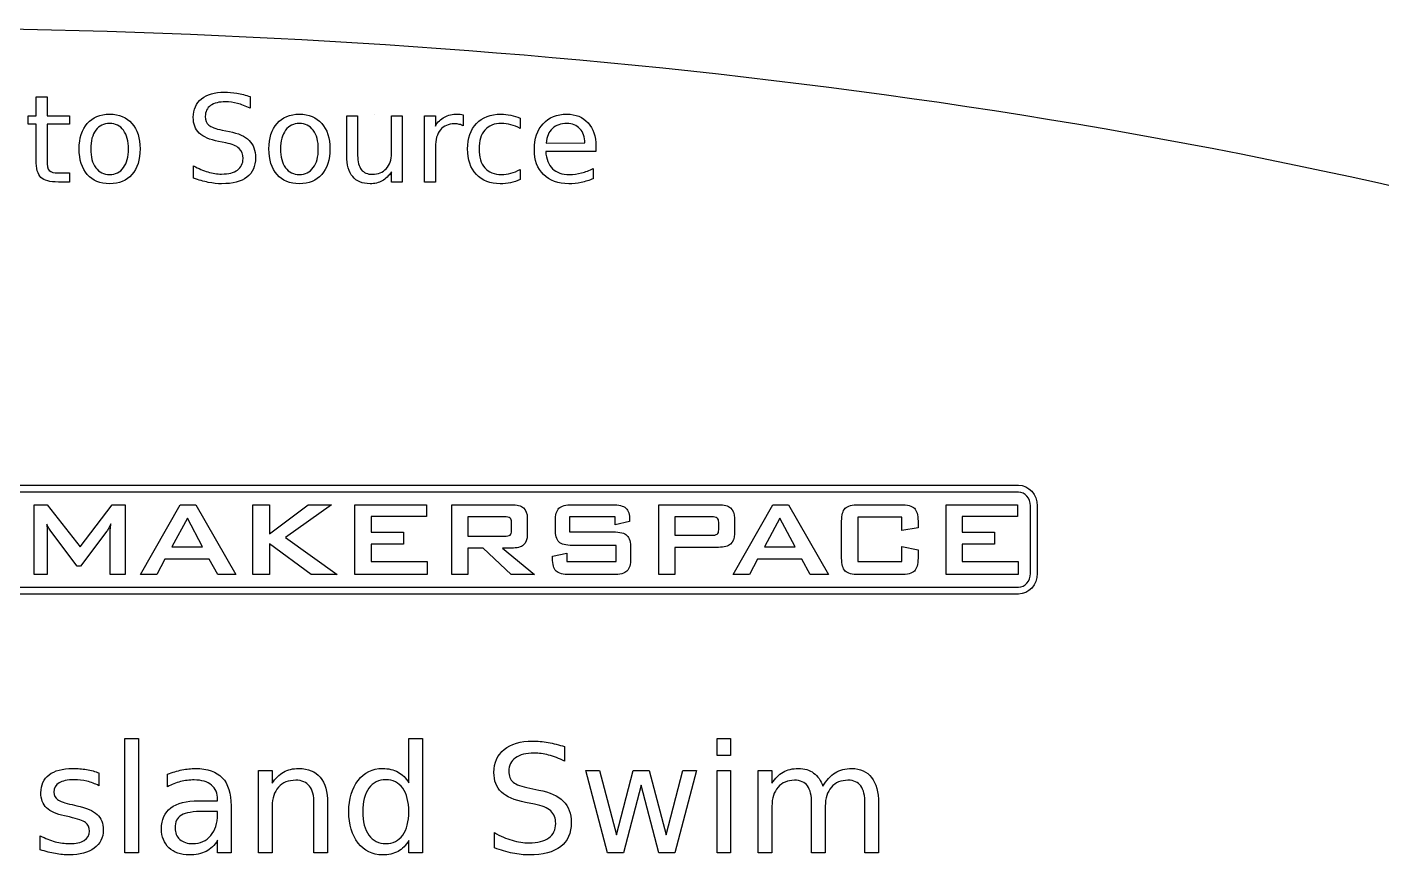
# Model space of a CAD drawing. Extents: x 5 to 370, y 6 to 136.
# Drawn here: x 101.95 to 144.78, y 44.39 to 70.57 of the extents above; entities that cross this region are included whole.
import ezdxf

# ---------------------------------------------------------------- set-up
doc = ezdxf.new("R2010")
doc.units = 0
doc.layers.get('0').update_dxf_attribs({"linetype": 'CONTINUOUS'})

msp = doc.modelspace()

# ---------------------------------------------------------------- linework, layer by layer
at = {"color": 3}
for p, q in [((102.23482, 67.76914), (102.23482, 68.364683)), ((102.23482, 68.364683), (102.58129, 68.364683)), ((102.58129, 68.364683), (102.58129, 67.76914)), ((109.00303, 68.375922), (109.00303, 68.37592)), ((109.00303, 68.37592), (109.00303, 68.006983)), ((101.982, 67.501334), (101.982, 67.76914)), ((101.982, 67.76914), (102.23482, 67.76914)), ((102.58129, 67.76914), (103.29107, 67.76914)), ((103.29107, 67.76914), (103.29107, 67.501334)), ((104.55894, 67.819705), (104.55894, 67.819705)), ((110.55931, 67.819705), (110.55931, 67.819705)), ((112.05566, 66.499399), (112.05566, 67.76914)), ((112.05566, 67.76914), (112.40025, 67.76914)), ((112.40025, 67.76914), (112.40025, 66.512508)), ((112.92275, 67.819705), (112.92275, 67.819705)), ((113.46773, 66.579928), (113.46773, 67.76914)), ((113.46773, 67.76914), (113.81232, 67.76914)), ((113.81232, 67.76914), (113.81232, 65.671632)), ((114.51274, 65.671635), (114.51274, 67.769143)), ((114.51274, 67.769143), (114.8592, 67.769143)), ((114.8592, 67.769143), (114.8592, 67.443281)), ((115.73934, 67.801), (115.74128, 67.447023)), ((117.53352, 67.688616), (117.53352, 67.688611)), ((117.53352, 67.688611), (117.53352, 67.366494)), ((102.23483, 67.501334), (101.982, 67.501334)), ((102.23483, 66.362684), (102.23483, 67.501334)), ((103.29107, 67.501334), (102.58129, 67.501334)), ((102.58129, 67.501334), (102.58129, 66.362686)), ((104.55894, 67.527552), (104.55894, 67.527552)), ((108.11721, 67.317797), (108.34569, 67.270977)), ((110.55931, 67.527552), (110.55931, 67.527552)), ((108.23519, 66.911406), (108.00484, 66.956356)), ((118.35755, 66.905791), (119.58609, 66.907664)), ((112.05566, 66.499395), (112.05566, 66.499399)), ((114.8592, 66.776573), (114.8592, 65.671635)), ((119.93068, 66.637984), (118.34631, 66.637984)), ((119.93068, 66.806534), (119.93068, 66.637984)), ((119.93068, 66.806533), (119.93068, 66.806534)), ((107.21453, 65.795234), (107.21453, 66.184773)), ((113.46773, 65.671632), (113.46773, 65.99375)), ((117.53352, 66.070534), (117.53352, 65.752163)), ((119.85015, 66.104241), (119.85015, 65.778378)), ((102.93712, 65.960038), (103.29108, 65.960038)), ((103.29108, 65.67163), (102.93712, 65.67163)), ((103.29108, 65.960038), (103.29108, 65.67163)), ((113.81232, 65.671632), (113.46773, 65.671632)), ((114.8592, 65.671635), (114.51274, 65.671635)), ((100.955149, 56.08167), (133.292402, 56.08167)), ((133.292395, 55.864583), (101.148371, 55.864583)), ((102.167958, 53.254416), (102.167958, 55.464099)), ((102.167958, 55.464099), (102.583916, 55.464099)), ((102.583916, 55.464099), (103.624905, 54.128442)), ((103.624905, 54.128442), (104.64306, 55.464099)), ((104.64306, 55.464099), (105.054747, 55.464099)), ((105.054747, 55.464099), (105.054747, 53.254416)), ((105.539797, 53.254416), (106.789834, 55.464099)), ((106.789834, 55.464099), (107.284994, 55.464099)), ((107.284994, 55.464099), (108.552163, 53.254416)), ((109.089307, 53.254416), (109.089307, 55.464099)), ((109.089307, 55.464099), (109.60801, 55.464099)), ((109.60801, 55.464099), (109.60801, 54.542269)), ((109.60801, 54.542269), (110.833072, 55.464099)), ((111.577252, 55.464099), (110.113867, 54.423113)), ((110.833072, 55.464099), (111.577252, 55.464099)), ((112.314878, 53.254416), (112.314878, 55.464099)), ((112.314878, 55.464099), (114.577358, 55.464099)), ((114.577358, 55.464099), (114.577358, 55.088098)), ((115.372784, 53.254416), (115.372784, 55.464099)), ((115.372784, 55.464099), (117.262824, 55.464099)), ((119.198411, 55.464099), (120.452008, 55.464099)), ((121.921689, 53.254427), (121.921689, 55.464107)), ((121.921689, 55.464107), (123.811722, 55.464107)), ((124.273238, 53.254427), (125.523279, 55.464107)), ((125.523279, 55.464107), (126.018439, 55.464107)), ((126.018439, 55.464107), (127.2856, 53.254427)), ((128.250128, 55.464107), (129.568659, 55.464107)), ((131.002659, 53.254427), (131.002659, 55.464107)), ((131.002659, 55.464107), (133.265143, 55.464107)), ((133.265143, 55.464107), (133.265143, 55.08811)), ((133.669692, 53.291916), (133.669692, 55.426606)), ((133.886777, 55.426609), (133.886777, 53.291916)), ((107.019585, 55.035298), (106.528703, 54.136292)), ((107.496199, 54.136292), (107.019585, 55.035298)), ((114.577358, 55.088098), (112.829301, 55.088098)), ((112.829301, 55.088098), (112.829301, 54.594362)), ((117.035223, 55.081675), (115.878649, 55.081675)), ((115.878649, 55.081675), (115.878649, 54.466636)), ((117.035223, 55.081675), (117.035223, 55.081675)), ((117.267109, 54.642158), (117.267109, 54.908296)), ((117.762272, 55.036002), (117.762272, 54.516582)), ((118.650443, 54.697101), (118.650443, 54.941116)), ((120.546192, 55.077391), (119.099943, 55.077391)), ((119.099943, 55.077391), (119.099943, 54.602915)), ((120.546192, 54.826247), (120.546192, 55.077391)), ((120.999976, 54.933259), (120.546192, 54.826247)), ((120.999976, 54.978932), (120.999976, 54.933259)), ((123.584121, 55.081683), (122.42755, 55.081683)), ((122.42755, 55.081683), (122.42755, 54.495901)), ((123.584121, 55.081683), (123.584121, 55.081683)), ((123.816007, 54.671417), (123.816007, 54.908305)), ((124.311173, 55.036014), (124.311173, 54.542277)), ((125.753029, 55.035307), (125.262144, 54.136304)), ((126.22964, 54.136304), (125.753029, 55.035307)), ((127.702163, 53.776698), (127.702163, 54.941125)), ((129.602197, 55.068834), (128.216593, 55.068834)), ((128.216593, 55.068834), (128.216593, 53.670392)), ((129.602197, 54.650737), (129.602197, 55.068834)), ((130.116623, 54.941125), (130.116623, 54.732066)), ((133.265143, 55.08811), (131.517078, 55.08811)), ((131.517078, 55.08811), (131.517078, 54.59437)), ((102.583995, 54.619328), (102.583995, 53.254416)), ((103.535013, 53.51984), (102.703086, 54.627885)), ((104.467557, 54.623612), (103.637755, 53.51984)), ((104.578137, 53.254416), (104.578137, 54.619328)), ((110.113867, 54.423113), (111.757054, 53.254416)), ((112.829301, 54.594362), (113.849591, 54.594362)), ((113.849591, 54.594362), (113.849591, 54.218341)), ((115.878649, 54.466636), (117.035223, 54.466636)), ((119.099943, 54.602915), (120.476984, 54.602915)), ((122.42755, 54.495901), (123.584121, 54.495901)), ((130.116623, 54.732066), (129.602197, 54.650737)), ((131.517078, 54.59437), (132.537372, 54.59437)), ((132.537372, 54.59437), (132.537372, 54.21835)), ((106.528703, 54.136292), (107.496199, 54.136292)), ((110.931544, 53.254416), (109.60801, 54.226195)), ((109.60801, 54.226195), (109.60801, 53.254416)), ((113.849591, 54.218341), (112.829301, 54.218341)), ((112.829301, 54.218341), (112.829301, 53.670377)), ((116.365967, 54.088486), (115.878649, 54.088486)), ((115.878649, 54.088486), (115.878649, 53.254416)), ((117.256401, 53.254416), (116.365967, 54.088486)), ((117.262824, 54.088486), (116.974567, 54.088486)), ((116.974567, 54.088486), (117.994154, 53.254416)), ((120.575442, 54.174105), (119.198411, 54.174105)), ((120.575442, 53.670377), (120.575442, 54.174105)), ((121.029226, 54.079932), (121.029226, 53.776687)), ((123.811722, 54.115614), (122.42755, 54.115614)), ((122.42755, 54.115614), (122.42755, 53.254427)), ((125.262144, 54.136304), (126.22964, 54.136304)), ((129.602197, 53.670392), (129.602197, 54.144861)), ((129.602197, 54.144861), (130.116623, 54.038548)), ((130.116623, 54.038548), (130.116623, 53.776698)), ((132.537372, 54.21835), (131.517078, 54.21835)), ((131.517078, 54.21835), (131.517078, 53.670392)), ((106.308943, 53.736736), (106.052096, 53.254416)), ((107.709525, 53.736736), (106.308943, 53.736736)), ((107.974948, 53.254416), (107.709525, 53.736736)), ((112.829301, 53.670377), (114.598053, 53.670377)), ((114.598053, 53.670377), (114.598053, 53.254416)), ((118.56054, 53.837337), (119.014321, 53.931527)), ((118.56054, 53.776687), (118.56054, 53.837337)), ((119.014321, 53.931527), (119.014321, 53.670377)), ((119.014321, 53.670377), (120.575442, 53.670377)), ((125.042384, 53.736747), (124.785526, 53.254427)), ((126.442966, 53.736747), (125.042384, 53.736747)), ((126.708386, 53.254427), (126.442966, 53.736747)), ((128.216593, 53.670392), (129.602197, 53.670392)), ((131.517078, 53.670392), (133.28583, 53.670392)), ((133.28583, 53.670392), (133.28583, 53.254427)), ((102.583995, 53.254416), (102.167958, 53.254416)), ((103.637755, 53.51984), (103.535013, 53.51984)), ((105.054747, 53.254416), (104.578137, 53.254416)), ((106.052096, 53.254416), (105.539797, 53.254416)), ((108.552163, 53.254416), (107.974948, 53.254416)), ((109.60801, 53.254416), (109.089307, 53.254416)), ((111.757054, 53.254416), (110.931544, 53.254416)), ((114.598053, 53.254416), (112.314878, 53.254416)), ((115.878649, 53.254416), (115.372784, 53.254416)), ((117.994154, 53.254416), (117.256401, 53.254416)), ((120.476984, 53.254416), (119.11279, 53.254416)), ((122.42755, 53.254427), (121.921689, 53.254427)), ((124.785526, 53.254427), (124.273238, 53.254427)), ((127.2856, 53.254427), (126.708386, 53.254427)), ((129.568659, 53.254427), (128.250128, 53.254427)), ((133.28583, 53.254427), (131.002659, 53.254427)), ((101.148371, 52.853937), (133.292395, 52.853937)), ((133.292402, 52.636859), (100.955156, 52.636859)), ((105.04124, 48.070922), (105.46907, 48.070922)), ((105.04124, 44.452903), (105.04124, 48.070922)), ((105.46907, 48.070922), (105.46907, 44.452903)), ((114.01885, 46.661849), (114.01885, 48.070922)), ((114.01885, 48.070922), (114.44669, 48.070922)), ((114.44669, 48.070922), (114.44669, 44.452903)), ((123.76378, 48.070922), (124.19161, 48.070922)), ((123.76378, 47.52915), (123.76378, 48.070922)), ((124.19161, 48.070922), (124.19161, 47.52915)), ((118.94363, 47.810499), (118.94363, 47.352434)), ((118.94363, 47.810478), (118.94363, 47.810499)), ((124.19161, 47.52915), (123.76378, 47.52915)), ((104.21811, 46.980402), (104.21811, 46.575816)), ((104.21811, 46.980384), (104.21811, 46.980402)), ((106.38985, 46.543258), (106.38985, 46.938543)), ((109.26613, 44.452903), (109.26613, 47.057133)), ((109.26613, 47.057133), (109.69629, 47.057133)), ((109.69629, 47.057133), (109.69629, 46.652548)), ((119.61794, 47.057133), (120.04577, 47.057133)), ((120.29922, 44.452903), (119.61794, 47.057133)), ((120.04577, 47.057133), (120.58057, 45.024903)), ((120.58057, 45.024903), (121.11304, 47.057133)), ((121.11304, 47.057133), (121.61761, 47.057133)), ((121.61761, 47.057133), (122.15241, 45.024903)), ((122.15241, 45.024903), (122.68488, 47.057133)), ((123.11272, 47.057133), (122.43143, 44.452903)), ((122.68488, 47.057133), (123.11272, 47.057133)), ((123.76378, 47.057133), (124.19161, 47.057133)), ((123.76378, 44.452903), (123.76378, 47.057133)), ((124.19161, 47.057133), (124.19161, 44.452903)), ((125.06822, 44.452903), (125.06822, 47.057133)), ((125.06822, 47.057133), (125.49838, 47.057133)), ((125.49838, 47.057133), (125.49838, 46.652548)), ((114.01885, 46.661849), (114.01885, 46.661849)), ((117.84381, 46.496759), (118.12748, 46.438629)), ((121.36649, 46.587442), (120.80379, 44.452903)), ((121.92686, 44.452903), (121.36649, 46.587442)), ((127.11207, 46.557214), (127.11207, 46.557214)), ((103.37174, 45.975907), (103.51823, 45.943307)), ((107.37109, 46.096823), (107.97099, 46.096823)), ((107.97099, 46.096823), (107.97099, 46.138673)), ((108.39883, 45.938713), (108.39883, 44.452903)), ((108.39883, 45.938704), (108.39883, 45.938713)), ((109.69629, 45.924763), (109.69629, 44.452903)), ((111.01933, 44.452903), (111.01933, 46.010793)), ((111.44717, 46.024743), (111.44717, 44.452903)), ((111.44717, 46.024743), (111.44717, 46.024743)), ((117.9903, 45.992173), (117.7043, 46.047973)), ((125.49838, 45.924763), (125.49838, 44.452903)), ((126.75399, 44.452903), (126.75399, 46.010793)), ((127.18415, 45.924763), (127.18415, 44.452903)), ((128.43976, 44.452903), (128.43976, 46.010793)), ((128.86992, 46.024743), (128.86992, 44.452903)), ((103.28571, 45.585237), (103.13689, 45.620137)), ((107.97099, 45.761963), (107.54548, 45.761993)), ((107.97099, 45.666663), (107.97099, 45.761963)), ((112.56094, 45.752693), (112.56094, 45.752693)), ((102.36725, 44.548237), (102.36725, 44.990017)), ((116.72306, 44.606363), (116.72306, 45.090003)), ((107.97099, 44.452903), (107.97099, 44.848193)), ((114.01885, 44.452903), (114.01885, 44.843543)), ((105.46907, 44.452903), (105.04124, 44.452903)), ((108.39883, 44.452903), (107.97099, 44.452903)), ((109.69629, 44.452903), (109.26613, 44.452903)), ((111.44717, 44.452903), (111.01933, 44.452903)), ((114.44669, 44.452903), (114.01885, 44.452903)), ((120.80379, 44.452903), (120.29922, 44.452903)), ((122.43143, 44.452903), (121.92686, 44.452903)), ((124.19161, 44.452903), (123.76378, 44.452903)), ((125.49838, 44.452903), (125.06822, 44.452903)), ((127.18415, 44.452903), (126.75399, 44.452903)), ((128.86992, 44.452903), (128.43976, 44.452903))]:
    msp.add_line(p, q, dxfattribs=at)
at = {"color": 7}
msp.add_open_spline([(96.55993, 70.574043), (115.322117, 70.515817), (134.191759, 68.687434), (152.335312, 63.754081)], degree=3, dxfattribs=at)
at = {"color": 3}
for points in [[(107.20329, 67.720448), (107.20329, 67.967655), (107.290063, 68.162424), (107.46361, 68.304754)], [(107.46361, 68.304754), (107.638403, 68.447085), (107.878743, 68.51825), (108.18463, 68.51825)], [(108.2277, 68.21111), (108.021693, 68.21111), (107.862507, 68.171158), (107.75014, 68.091253)], [(108.18463, 68.51825), (108.315723, 68.51825), (108.449313, 68.50639), (108.5854, 68.48267)], [(108.59664, 68.16055), (108.469293, 68.194257), (108.346313, 68.21111), (108.2277, 68.21111)], [(108.5854, 68.48267), (108.721493, 68.45895), (108.860703, 68.423368), (109.00303, 68.375922)], [(109.00303, 68.006983), (108.85945, 68.075651), (108.723987, 68.12684), (108.59664, 68.16055)], [(103.85103, 67.527552), (104.022077, 67.722321), (104.258047, 67.819705), (104.55894, 67.819705)], [(104.55894, 67.819705), (104.85858, 67.819705), (105.093923, 67.722321), (105.26497, 67.527552)], [(107.39244, 67.220417), (107.26634, 67.340275), (107.20329, 67.506952), (107.20329, 67.720448)], [(107.75014, 68.091253), (107.639027, 68.011348), (107.58347, 67.897733), (107.58347, 67.750408)], [(107.58347, 67.750408), (107.58347, 67.626805), (107.6203, 67.533166), (107.69396, 67.469491)], [(109.8514, 67.527552), (110.022447, 67.722321), (110.258417, 67.819705), (110.55931, 67.819705)], [(110.55931, 67.819705), (110.85895, 67.819705), (111.094293, 67.722321), (111.26534, 67.527552)], [(114.8592, 67.443281), (114.931613, 67.57063), (115.025877, 67.664893), (115.14199, 67.72607)], [(115.14199, 67.72607), (115.258103, 67.788497), (115.399187, 67.81971), (115.56524, 67.81971)], [(115.56524, 67.81971), (115.588973, 67.81971), (115.615173, 67.817844), (115.64384, 67.81411)], [(115.64384, 67.81411), (115.672573, 67.811644), (115.704407, 67.807274), (115.73934, 67.801)], [(116.15516, 67.525681), (116.343687, 67.721698), (116.601507, 67.819706), (116.92862, 67.819706)], [(116.92862, 67.819706), (117.03474, 67.819706), (117.138367, 67.80847), (117.2395, 67.785996)], [(117.2395, 67.785996), (117.340627, 67.76477), (117.438633, 67.73231), (117.53352, 67.688616)], [(118.26391, 67.516315), (118.449937, 67.718575), (118.700263, 67.819704), (119.01489, 67.819704)], [(119.01489, 67.819704), (119.297057, 67.819704), (119.519917, 67.728563), (119.68347, 67.546279)], [(103.59633, 66.718514), (103.59633, 67.063104), (103.68123, 67.332784), (103.85103, 67.527552)], [(104.12071, 67.31031), (104.013337, 67.166731), (103.95965, 66.969466), (103.95965, 66.718514)], [(104.55894, 67.527552), (104.37416, 67.527552), (104.228083, 67.455138), (104.12071, 67.31031)], [(104.99529, 67.308438), (104.887917, 67.454514), (104.742467, 67.527552), (104.55894, 67.527552)], [(105.15635, 66.718514), (105.15635, 66.966969), (105.102663, 67.16361), (104.99529, 67.308438)], [(105.26497, 67.527552), (105.436017, 67.332784), (105.52154, 67.063104), (105.52154, 66.718514)], [(107.69396, 67.469491), (107.768873, 67.407065), (107.909957, 67.3565), (108.11721, 67.317797)], [(108.34569, 67.270977), (108.62785, 67.217291), (108.835727, 67.122403), (108.96932, 66.986315)], [(109.5967, 66.718514), (109.5967, 67.063104), (109.6816, 67.332784), (109.8514, 67.527552)], [(110.12108, 67.31031), (110.013707, 67.166731), (109.96002, 66.969466), (109.96002, 66.718514)], [(110.55931, 67.527552), (110.37453, 67.527552), (110.228453, 67.455138), (110.12108, 67.31031)], [(110.99567, 67.308438), (110.888297, 67.454514), (110.742843, 67.527552), (110.55931, 67.527552)], [(111.15672, 66.718514), (111.15672, 66.966969), (111.103037, 67.16361), (110.99567, 67.308438)], [(111.26534, 67.527552), (111.436387, 67.332784), (111.52191, 67.063104), (111.52191, 66.718514)], [(115.01464, 67.32155), (114.911013, 67.19545), (114.8592, 67.013791), (114.8592, 66.776573)], [(115.46411, 67.512573), (115.269343, 67.512573), (115.11952, 67.448899), (115.01464, 67.32155)], [(115.61393, 67.495713), (115.568997, 67.506953), (115.519057, 67.512573), (115.46411, 67.512573)], [(115.74128, 67.447023), (115.702547, 67.469497), (115.660097, 67.485727), (115.61393, 67.495713)], [(115.87424, 66.718515), (115.87424, 67.060609), (115.96788, 67.329664), (116.15516, 67.525681)], [(116.42297, 67.314055), (116.299363, 67.172973), (116.23756, 66.974459), (116.23756, 66.718513)], [(116.9436, 67.527551), (116.720113, 67.527551), (116.54657, 67.456386), (116.42297, 67.314055)], [(117.2395, 67.486351), (117.142113, 67.513818), (117.04348, 67.527551), (116.9436, 67.527551)], [(117.53352, 67.366494), (117.43614, 67.420181), (117.338133, 67.460133), (117.2395, 67.486351)], [(117.98674, 66.699785), (117.98674, 67.043127), (118.07913, 67.315304), (118.26391, 67.516315)], [(118.55606, 67.364621), (118.441193, 67.256001), (118.375023, 67.103057), (118.35755, 66.905791)], [(119.01863, 67.527552), (118.826363, 67.527552), (118.672173, 67.473242), (118.55606, 67.364621)], [(119.4269, 67.359003), (119.32452, 67.471369), (119.18843, 67.527552), (119.01863, 67.527552)], [(119.58609, 66.907664), (119.583423, 67.09619), (119.53036, 67.246637), (119.4269, 67.359003)], [(119.68347, 67.546279), (119.848277, 67.365245), (119.93068, 67.118663), (119.93068, 66.806533)], [(108.00484, 66.956356), (107.72268, 67.012536), (107.518547, 67.100557), (107.39244, 67.220417)], [(108.64908, 66.737238), (108.565427, 66.814646), (108.427463, 66.872702), (108.23519, 66.911406)], [(108.96932, 66.986315), (109.10416, 66.851476), (109.17158, 66.670441), (109.17158, 66.443211)], [(103.85103, 65.909475), (103.68123, 66.105492), (103.59633, 66.375172), (103.59633, 66.718514)], [(103.95965, 66.718514), (103.95965, 66.467562), (104.01271, 66.269672), (104.11883, 66.124844)], [(104.99529, 66.126717), (105.102663, 66.271545), (105.15635, 66.46881), (105.15635, 66.718514)], [(105.52154, 66.718514), (105.52154, 66.375172), (105.436017, 66.105492), (105.26497, 65.909475)], [(108.60038, 66.051803), (108.717747, 66.136702), (108.77643, 66.257808), (108.77643, 66.415121)], [(108.77643, 66.415121), (108.77643, 66.552458), (108.73398, 66.65983), (108.64908, 66.737238)], [(109.17158, 66.443211), (109.17158, 66.172283), (109.08044, 65.966902), (108.89816, 65.827068)], [(109.8514, 65.909475), (109.6816, 66.105492), (109.5967, 66.375172), (109.5967, 66.718514)], [(109.96002, 66.718514), (109.96002, 66.467562), (110.013083, 66.269672), (110.11921, 66.124844)], [(110.99567, 66.126717), (111.103037, 66.271545), (111.15672, 66.46881), (111.15672, 66.718514)], [(111.52191, 66.718514), (111.52191, 66.375172), (111.436387, 66.105492), (111.26534, 65.909475)], [(112.24293, 65.842051), (112.118083, 65.991873), (112.05566, 66.210988), (112.05566, 66.499395)], [(112.40025, 66.512508), (112.40025, 66.313994), (112.438953, 66.164797), (112.51636, 66.064915)], [(113.3048, 66.094879), (113.41342, 66.213489), (113.46773, 66.375172), (113.46773, 66.579928)], [(116.15329, 65.915094), (115.967257, 66.113608), (115.87424, 66.381415), (115.87424, 66.718515)], [(116.23756, 66.718513), (116.23756, 66.462567), (116.299363, 66.263429), (116.42297, 66.121097)], [(118.27889, 65.909474), (118.084123, 66.104243), (117.98674, 66.36768), (117.98674, 66.699785)], [(118.34631, 66.637984), (118.36131, 66.400766), (118.432473, 66.219731), (118.5598, 66.094879)], [(102.38653, 65.819579), (102.285397, 65.919461), (102.23483, 66.100496), (102.23483, 66.362684)], [(102.58129, 66.362686), (102.58129, 66.19164), (102.60439, 66.08177), (102.65059, 66.033078)], [(102.65059, 66.033078), (102.698057, 65.984385), (102.793567, 65.960038), (102.93712, 65.960038)], [(104.11883, 66.124844), (104.226203, 65.981265), (104.372907, 65.909475), (104.55894, 65.909475)], [(104.55894, 65.909475), (104.742467, 65.909475), (104.887917, 65.981889), (104.99529, 66.126717)], [(107.21453, 66.184773), (107.368097, 66.098625), (107.518543, 66.033702), (107.66587, 65.990004)], [(107.66587, 65.990004), (107.813197, 65.946304), (107.958023, 65.924454), (108.10035, 65.924454)], [(108.10035, 65.924454), (108.316343, 65.924454), (108.48302, 65.966904), (108.60038, 66.051803)], [(110.11921, 66.124844), (110.226577, 65.981265), (110.373277, 65.909475), (110.55931, 65.909475)], [(110.55931, 65.909475), (110.742843, 65.909475), (110.888297, 65.981889), (110.99567, 66.126717)], [(112.51636, 66.064915), (112.593767, 65.966283), (112.70988, 65.916966), (112.8647, 65.916966)], [(112.8647, 65.916966), (113.050727, 65.916966), (113.197427, 65.976271), (113.3048, 66.094879)], [(113.46773, 65.99375), (113.384077, 65.866401), (113.286693, 65.771514), (113.17558, 65.709088)], [(116.42297, 66.121097), (116.54657, 65.980015), (116.720113, 65.909474), (116.9436, 65.909474)], [(117.2395, 65.948804), (117.338133, 65.976271), (117.43614, 66.016848), (117.53352, 66.070534)], [(118.5598, 66.094879), (118.6884, 65.971277), (118.86694, 65.909475), (119.09542, 65.909475)], [(119.47934, 65.958165), (119.604193, 65.990625), (119.727797, 66.039317), (119.85015, 66.104241)], [(102.93712, 65.67163), (102.671187, 65.67163), (102.487657, 65.720947), (102.38653, 65.819579)], [(104.55894, 65.617322), (104.258047, 65.617322), (104.022077, 65.714707), (103.85103, 65.909475)], [(105.26497, 65.909475), (105.093923, 65.714707), (104.85858, 65.617322), (104.55894, 65.617322)], [(107.67711, 65.662267), (107.528537, 65.692234), (107.374343, 65.736556), (107.21453, 65.795234)], [(108.10035, 65.617317), (107.96801, 65.617317), (107.82693, 65.632301), (107.67711, 65.662267)], [(108.89816, 65.827068), (108.71712, 65.687234), (108.451183, 65.617317), (108.10035, 65.617317)], [(110.55931, 65.617322), (110.258417, 65.617322), (110.022447, 65.714707), (109.8514, 65.909475)], [(111.26534, 65.909475), (111.094293, 65.714707), (110.85895, 65.617322), (110.55931, 65.617322)], [(112.79166, 65.617318), (112.550693, 65.617318), (112.367783, 65.692229), (112.24293, 65.842051)], [(113.17558, 65.709088), (113.065707, 65.647908), (112.937733, 65.617318), (112.79166, 65.617318)], [(116.90614, 65.617323), (116.590267, 65.617323), (116.339317, 65.71658), (116.15329, 65.915094)], [(117.23388, 65.651033), (117.1315, 65.62856), (117.022253, 65.617323), (116.90614, 65.617323)], [(116.9436, 65.909474), (117.04348, 65.909474), (117.142113, 65.922584), (117.2395, 65.948804)], [(117.53352, 65.752163), (117.437387, 65.707217), (117.337507, 65.673507), (117.23388, 65.651033)], [(119.07482, 65.617321), (118.740213, 65.617321), (118.474903, 65.714706), (118.27889, 65.909474)], [(119.46997, 65.658521), (119.34013, 65.631055), (119.208413, 65.617321), (119.07482, 65.617321)], [(119.09542, 65.909475), (119.22776, 65.909475), (119.355733, 65.925705), (119.47934, 65.958165)], [(119.85015, 65.778378), (119.726543, 65.725938), (119.599817, 65.685986), (119.46997, 65.658521)], [(133.669692, 55.426606), (133.669692, 55.667493), (133.49991, 55.864583), (133.292395, 55.864583)], [(133.292402, 56.08167), (133.619305, 56.08167), (133.886777, 55.78689), (133.886777, 55.426609)], [(117.262824, 55.464099), (117.438338, 55.464099), (117.565346, 55.430564), (117.64454, 55.362789)], [(117.64454, 55.362789), (117.723021, 55.295003), (117.762272, 55.185841), (117.762272, 55.036002)], [(118.650443, 54.941116), (118.650443, 55.142318), (118.688263, 55.279306), (118.763176, 55.353506)], [(118.763176, 55.353506), (118.838804, 55.426996), (118.98365, 55.464099), (119.198411, 55.464099)], [(120.452008, 55.464099), (120.659639, 55.464099), (120.803046, 55.428425), (120.881538, 55.357789)], [(120.881538, 55.357789), (120.960733, 55.286447), (120.999976, 55.160154), (120.999976, 54.978932)], [(123.811722, 55.464107), (123.987243, 55.464107), (124.114243, 55.430576), (124.193442, 55.362798)], [(124.193442, 55.362798), (124.271926, 55.295012), (124.311173, 55.185849), (124.311173, 55.036014)], [(127.702163, 54.941125), (127.702163, 55.142327), (127.739982, 55.279319), (127.814896, 55.353518)], [(127.814896, 55.353518), (127.890531, 55.427004), (128.03537, 55.464107), (128.250128, 55.464107)], [(129.568659, 55.464107), (129.781999, 55.464107), (129.926834, 55.427004), (130.002466, 55.353518)], [(130.002466, 55.353518), (130.078804, 55.279319), (130.116623, 55.142327), (130.116623, 54.941125)], [(102.624599, 54.746331), (102.603211, 54.782717), (102.585362, 54.819107), (102.571091, 54.85335)], [(102.571091, 54.85335), (102.575368, 54.807687), (102.57892, 54.765594), (102.581095, 54.728491)], [(104.596697, 54.855496), (104.568857, 54.798414), (104.544613, 54.751321), (104.523915, 54.714931)], [(104.583139, 54.719934), (104.586764, 54.760594), (104.591694, 54.805553), (104.596697, 54.855496)], [(117.217874, 55.043142), (117.185032, 55.068835), (117.124408, 55.081675), (117.035223, 55.081675)], [(117.267109, 54.908296), (117.267109, 54.972502), (117.250688, 55.017458), (117.217874, 55.043142)], [(123.76678, 55.04315), (123.733974, 55.068844), (123.673306, 55.081683), (123.584121, 55.081683)], [(123.816007, 54.908305), (123.816007, 54.972511), (123.799585, 55.017464), (123.76678, 55.04315)], [(102.581095, 54.728491), (102.582908, 54.690681), (102.583995, 54.654294), (102.583995, 54.619328)], [(102.703086, 54.627885), (102.672419, 54.669988), (102.646011, 54.709228), (102.624599, 54.746331)], [(104.523915, 54.714931), (104.503252, 54.677831), (104.483964, 54.647151), (104.467557, 54.623612)], [(104.578137, 54.619328), (104.578137, 54.645714), (104.579587, 54.679264), (104.583139, 54.719934)], [(117.035223, 54.466636), (117.124408, 54.466636), (117.185054, 54.479483), (117.217874, 54.505176)], [(117.217874, 54.505176), (117.250717, 54.530837), (117.267109, 54.576519), (117.267109, 54.642158)], [(117.762272, 54.516582), (117.762272, 54.367463), (117.723021, 54.259014), (117.64454, 54.191228)], [(118.763176, 54.284697), (118.688263, 54.358907), (118.650443, 54.495892), (118.650443, 54.697101)], [(120.476984, 54.602915), (120.693177, 54.602915), (120.83943, 54.565812), (120.915072, 54.492323)], [(120.915072, 54.492323), (120.991418, 54.418123), (121.029226, 54.281134), (121.029226, 54.079932)], [(123.584121, 54.495901), (123.673306, 54.495901), (123.733955, 54.508716), (123.76678, 54.534434)], [(123.76678, 54.534434), (123.799622, 54.560128), (123.816007, 54.605777), (123.816007, 54.671417)], [(124.311173, 54.542277), (124.311173, 54.393155), (124.271926, 54.284706), (124.193442, 54.216933)], [(117.64454, 54.191228), (117.565346, 54.122739), (117.438338, 54.088486), (117.262824, 54.088486)], [(119.198411, 54.174105), (118.98365, 54.174105), (118.838804, 54.211208), (118.763176, 54.284697)], [(124.193442, 54.216933), (124.114243, 54.149147), (123.987243, 54.115614), (123.811722, 54.115614)], [(118.674705, 53.365014), (118.59836, 53.439209), (118.56054, 53.576201), (118.56054, 53.776687)], [(121.029226, 53.776687), (121.029226, 53.576201), (120.991418, 53.439209), (120.915072, 53.365014)], [(127.814896, 53.364307), (127.739982, 53.437082), (127.702163, 53.574783), (127.702163, 53.776698)], [(130.116623, 53.776698), (130.116623, 53.574783), (130.078804, 53.437082), (130.002466, 53.364307)], [(119.11279, 53.254416), (118.896604, 53.254416), (118.750336, 53.291517), (118.674705, 53.365014)], [(120.915072, 53.365014), (120.83943, 53.291517), (120.693177, 53.254416), (120.476984, 53.254416)], [(128.250128, 53.254427), (128.03537, 53.254427), (127.890531, 53.290814), (127.814896, 53.364307)], [(130.002466, 53.364307), (129.926834, 53.290814), (129.781999, 53.254427), (129.568659, 53.254427)], [(133.292395, 52.853937), (133.49991, 52.853937), (133.669692, 53.051026), (133.669692, 53.291916)], [(133.886777, 53.291916), (133.886777, 52.931627), (133.619305, 52.636859), (133.292402, 52.636859)], [(117.03231, 47.722122), (117.24933, 47.898838), (117.547733, 47.987195), (117.92752, 47.987195)], [(117.92752, 47.987195), (118.09028, 47.987195), (118.256143, 47.972469), (118.42511, 47.943015)], [(116.70911, 46.996658), (116.70911, 47.303585), (116.816843, 47.545406), (117.03231, 47.722122)], [(117.981, 47.605881), (117.725227, 47.605881), (117.527583, 47.556277), (117.38807, 47.457068)], [(118.43906, 47.543101), (118.280947, 47.584955), (118.12826, 47.605881), (117.981, 47.605881)], [(118.42511, 47.943015), (118.594077, 47.913562), (118.766917, 47.869383), (118.94363, 47.810478)], [(102.64628, 46.91993), (102.819893, 47.053242), (103.066363, 47.119898), (103.38569, 47.119898)], [(103.38569, 47.119898), (103.543803, 47.119898), (103.692617, 47.108272), (103.83213, 47.085018)], [(106.84559, 47.073405), (106.992857, 47.104405), (107.136247, 47.119905), (107.27576, 47.119905)], [(107.27576, 47.119905), (107.65244, 47.119905), (107.933787, 47.022247), (108.1198, 46.826929)], [(110.0567, 47.003654), (110.196213, 47.081161), (110.356653, 47.119914), (110.53802, 47.119914)], [(110.53802, 47.119914), (110.837193, 47.119914), (111.063513, 47.026906), (111.21698, 46.840889)], [(112.41446, 46.743231), (112.612873, 46.994353), (112.86942, 47.119914), (113.1841, 47.119914)], [(113.1841, 47.119914), (113.376313, 47.119914), (113.540627, 47.081936), (113.67704, 47.005979)], [(117.38807, 47.457068), (117.25011, 47.35786), (117.18113, 47.216797), (117.18113, 47.033881)], [(118.94363, 47.352434), (118.765363, 47.437692), (118.597173, 47.501247), (118.43906, 47.543101)], [(125.84948, 47.005979), (125.985893, 47.081936), (126.147883, 47.119914), (126.33545, 47.119914)], [(126.33545, 47.119914), (126.52457, 47.119914), (126.68501, 47.07186), (126.81677, 46.975751)], [(127.49573, 46.982727), (127.644543, 47.074185), (127.819707, 47.119914), (128.02122, 47.119914)], [(128.02122, 47.119914), (128.2925, 47.119914), (128.50177, 47.024581), (128.64903, 46.833914)], [(102.38585, 46.352581), (102.38585, 46.597503), (102.47266, 46.786619), (102.64628, 46.91993)], [(103.43685, 46.761828), (103.224477, 46.761828), (103.06481, 46.729275), (102.95785, 46.664168)], [(103.84143, 46.715328), (103.711217, 46.746328), (103.576357, 46.761828), (103.43685, 46.761828)], [(103.83213, 47.085018), (103.971643, 47.061765), (104.100303, 47.026887), (104.21811, 46.980384)], [(104.21811, 46.575816), (104.097203, 46.637823), (103.971643, 46.684327), (103.84143, 46.715328)], [(106.38985, 46.938543), (106.546417, 46.998997), (106.69833, 47.043951), (106.84559, 47.073405)], [(106.79676, 46.703697), (106.6557, 46.668044), (106.520063, 46.614564), (106.38985, 46.543258)], [(107.23158, 46.757177), (107.082767, 46.757177), (106.937827, 46.739351), (106.79676, 46.703697)], [(107.77567, 46.594413), (107.64701, 46.702923), (107.465647, 46.757177), (107.23158, 46.757177)], [(108.1198, 46.826929), (108.30582, 46.631612), (108.39883, 46.335537), (108.39883, 45.938704)], [(109.69629, 46.652548), (109.798603, 46.809112), (109.91874, 46.926147), (110.0567, 47.003654)], [(110.44268, 46.747881), (110.211713, 46.747881), (110.029573, 46.67425), (109.89626, 46.526987)], [(110.87517, 46.56419), (110.779063, 46.686651), (110.6349, 46.747881), (110.44268, 46.747881)], [(111.21698, 46.840889), (111.37044, 46.656423), (111.44717, 46.384375), (111.44717, 46.024743)], [(112.11916, 45.752693), (112.11916, 46.16193), (112.217593, 46.492109), (112.41446, 46.743231)], [(113.28873, 46.761832), (113.06241, 46.761832), (112.884147, 46.671925), (112.75394, 46.492109)], [(113.82353, 46.492109), (113.693317, 46.671925), (113.51505, 46.761832), (113.28873, 46.761832)], [(113.67704, 47.005979), (113.815007, 46.931573), (113.928943, 46.816863), (114.01885, 46.661849)], [(116.94396, 46.375829), (116.787393, 46.524642), (116.70911, 46.731585), (116.70911, 46.996658)], [(117.18113, 47.033881), (117.18113, 46.880418), (117.226857, 46.764158), (117.31831, 46.685101)], [(125.49838, 46.652548), (125.59604, 46.812212), (125.713073, 46.930023), (125.84948, 47.005979)], [(126.21222, 46.747881), (125.993647, 46.747881), (125.82003, 46.673475), (125.69137, 46.524662)], [(126.62145, 46.566515), (126.533097, 46.687426), (126.396687, 46.747881), (126.21222, 46.747881)], [(126.81677, 46.975751), (126.950083, 46.879643), (127.048517, 46.740131), (127.11207, 46.557214)], [(127.11207, 46.557214), (127.21903, 46.749432), (127.346917, 46.891269), (127.49573, 46.982727)], [(127.90264, 46.747881), (127.680973, 46.747881), (127.505807, 46.67425), (127.37714, 46.526987)], [(128.30722, 46.566515), (128.218867, 46.687426), (128.084007, 46.747881), (127.90264, 46.747881)], [(128.64903, 46.833914), (128.79629, 46.644798), (128.86992, 46.375074), (128.86992, 46.024743)], [(102.56257, 45.875917), (102.444757, 45.992177), (102.38585, 46.151065), (102.38585, 46.352581)], [(102.95785, 46.664168), (102.852443, 46.599062), (102.79974, 46.501403), (102.79974, 46.371192)], [(102.79974, 46.371192), (102.79974, 46.271984), (102.83772, 46.193702), (102.91368, 46.136347)], [(107.97099, 46.138673), (107.97099, 46.335541), (107.905883, 46.487454), (107.77567, 46.594413)], [(109.89626, 46.526987), (109.762947, 46.379724), (109.69629, 46.178983), (109.69629, 45.924763)], [(111.01933, 46.010793), (111.01933, 46.257264), (110.971277, 46.44173), (110.87517, 46.56419)], [(112.75394, 46.492109), (112.625273, 46.313843), (112.56094, 46.067371), (112.56094, 45.752693)], [(114.01885, 45.752693), (114.01885, 46.067371), (113.953743, 46.313843), (113.82353, 46.492109)], [(117.7043, 46.047973), (117.353967, 46.117731), (117.10052, 46.227016), (116.94396, 46.375829)], [(117.31831, 46.685101), (117.411323, 46.607595), (117.58649, 46.544814), (117.84381, 46.496759)], [(118.12748, 46.438629), (118.477813, 46.371976), (118.735913, 46.254167), (118.90178, 46.085203)], [(125.69137, 46.524662), (125.56271, 46.377399), (125.49838, 46.177433), (125.49838, 45.924763)], [(126.75399, 46.010793), (126.75399, 46.261915), (126.70981, 46.447155), (126.62145, 46.566515)], [(127.37714, 46.526987), (127.24848, 46.379724), (127.18415, 46.178983), (127.18415, 45.924763)], [(128.43976, 46.010793), (128.43976, 46.260364), (128.39558, 46.445605), (128.30722, 46.566515)], [(103.13689, 45.620137), (102.871817, 45.675937), (102.680377, 45.761197), (102.56257, 45.875917)], [(102.91368, 46.136347), (102.989633, 46.080541), (103.14232, 46.027061), (103.37174, 45.975907)], [(103.51823, 45.943307), (103.822057, 45.878174), (104.037523, 45.785941), (104.16463, 45.666607)], [(106.19919, 45.210923), (106.19919, 45.503897), (106.296847, 45.72479), (106.49216, 45.873603)], [(106.49216, 45.873603), (106.689027, 46.022417), (106.982003, 46.096823), (107.37109, 46.096823)], [(118.50417, 45.775923), (118.40031, 45.872037), (118.22902, 45.94412), (117.9903, 45.992173)], [(118.90178, 46.085203), (119.069193, 45.917783), (119.1529, 45.693013), (119.1529, 45.410893)], [(103.79958, 45.406197), (103.722073, 45.468197), (103.550783, 45.527877), (103.28571, 45.585237)], [(103.91816, 45.138797), (103.91816, 45.255057), (103.878633, 45.344191), (103.79958, 45.406197)], [(104.16463, 45.666607), (104.293297, 45.548794), (104.35763, 45.383704), (104.35763, 45.171337)], [(106.82699, 45.643413), (106.693677, 45.564353), (106.62702, 45.42949), (106.62702, 45.238823)], [(107.54548, 45.761993), (107.1998, 45.761993), (106.960303, 45.722467), (106.82699, 45.643413)], [(107.75475, 44.994673), (107.89891, 45.16364), (107.97099, 45.387637), (107.97099, 45.666663)], [(112.41446, 44.762153), (112.217593, 45.01328), (112.11916, 45.34346), (112.11916, 45.752693)], [(112.56094, 45.752693), (112.56094, 45.438013), (112.625273, 45.190767), (112.75394, 45.010953)], [(113.82353, 45.010953), (113.953743, 45.190767), (114.01885, 45.438013), (114.01885, 45.752693)], [(118.66228, 45.375993), (118.66228, 45.546507), (118.609577, 45.679817), (118.50417, 45.775923)], [(119.1529, 45.410893), (119.1529, 45.074513), (119.03974, 44.819513), (118.81342, 44.645893)], [(102.36725, 44.990017), (102.525363, 44.907864), (102.681153, 44.845861), (102.83462, 44.804007)], [(103.7554, 44.845817), (103.863907, 44.915577), (103.91816, 45.013237), (103.91816, 45.138797)], [(104.35763, 45.171337), (104.35763, 44.929517), (104.26152, 44.738074), (104.0693, 44.597007)], [(106.43403, 44.608693), (106.27747, 44.75906), (106.19919, 44.959803), (106.19919, 45.210923)], [(106.62702, 45.238823), (106.62702, 45.08691), (106.676627, 44.966), (106.77584, 44.876093)], [(107.18507, 44.743553), (107.422243, 44.743553), (107.612137, 44.82726), (107.75475, 44.994673)], [(112.75394, 45.010953), (112.884147, 44.832687), (113.06241, 44.743553), (113.28873, 44.743553)], [(113.28873, 44.743553), (113.51505, 44.743553), (113.693317, 44.832687), (113.82353, 45.010953)], [(116.72306, 45.090003), (116.913727, 44.983043), (117.10052, 44.902437), (117.28344, 44.848183)], [(118.44371, 44.924903), (118.589423, 45.03031), (118.66228, 45.180673), (118.66228, 45.375993)], [(102.84392, 44.427317), (102.693553, 44.453651), (102.534663, 44.493957), (102.36725, 44.548237)], [(102.83462, 44.804007), (102.98808, 44.763674), (103.139993, 44.743507), (103.29036, 44.743507)], [(104.0693, 44.597007), (103.878633, 44.455947), (103.615887, 44.385417), (103.28106, 44.385417)], [(103.29036, 44.743507), (103.491873, 44.743507), (103.646887, 44.777611), (103.7554, 44.845817)], [(107.07114, 44.385473), (106.804513, 44.385473), (106.592143, 44.45988), (106.43403, 44.608693)], [(106.77584, 44.876093), (106.876593, 44.787733), (107.013003, 44.743553), (107.18507, 44.743553)], [(107.97099, 44.848193), (107.87333, 44.69008), (107.751643, 44.573043), (107.60593, 44.497083)], [(113.1841, 44.385473), (112.86942, 44.385473), (112.612873, 44.511033), (112.41446, 44.762153)], [(114.01885, 44.843543), (113.928943, 44.68853), (113.815007, 44.573043), (113.67704, 44.497083)], [(117.29739, 44.441273), (117.112923, 44.478473), (116.92148, 44.533503), (116.72306, 44.606363)], [(117.28344, 44.848183), (117.466353, 44.793917), (117.646167, 44.766783), (117.82288, 44.766783)], [(117.82288, 44.766783), (118.091053, 44.766783), (118.297997, 44.81949), (118.44371, 44.924903)], [(118.81342, 44.645893), (118.588647, 44.47228), (118.258467, 44.385473), (117.82288, 44.385473)], [(103.28106, 44.385417), (103.141547, 44.385417), (102.995833, 44.399384), (102.84392, 44.427317)], [(107.60593, 44.497083), (107.460223, 44.422677), (107.28196, 44.385473), (107.07114, 44.385473)], [(113.67704, 44.497083), (113.540627, 44.422677), (113.376313, 44.385473), (113.1841, 44.385473)], [(117.82288, 44.385473), (117.658567, 44.385473), (117.483403, 44.404073), (117.29739, 44.441273)]]:
    msp.add_open_spline(points, degree=3, dxfattribs=at)

doc.saveas('drawing.dxf')
